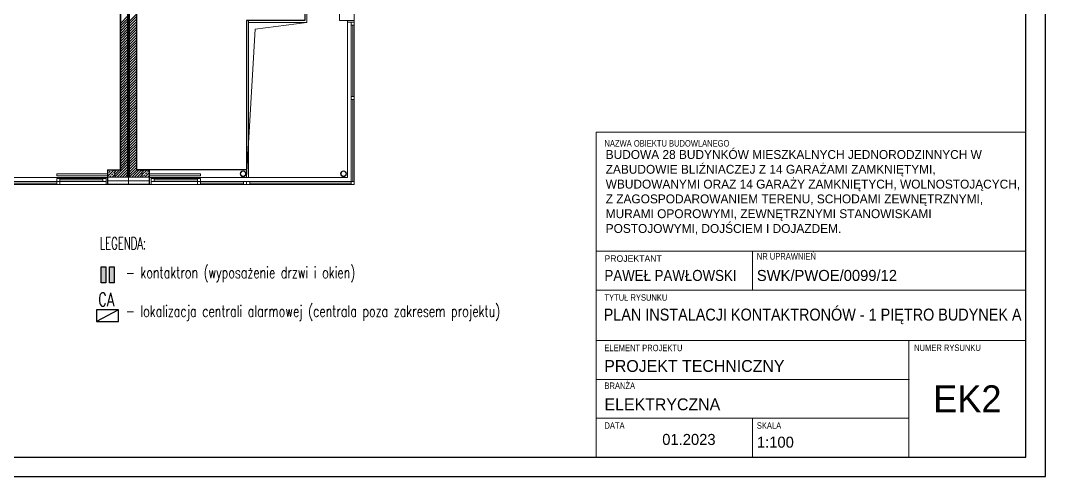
# Model space of a CAD drawing. Header units: millimetres. Extents: x 1780 to 154263, y -7240 to 17216.
# Drawn here: x 98697 to 101351, y 2310 to 3491 of the extents above; entities that cross this region are included whole.
import ezdxf
from ezdxf.enums import TextEntityAlignment as Align

# ---------------------------------------------------------------- set-up
doc = ezdxf.new("R2010")
doc.units = ezdxf.units.MM
for name, color, linetype, lineweight in [('2d_SX_gruba przekroje', 90, 'Continuous', 20), ('2d_SX_oznaczenia', 40, 'Continuous', 0), ('2d_SX_stolarka okienna', 5, 'Continuous', 5), ('2d_SX_szraf', 251, 'Continuous', 0), ('2d_SX_warstwy', 181, 'Continuous', 9), ('2d_SX_widok', 10, 'Continuous', 9)]:
    doc.layers.add(name, color=color, linetype=linetype, lineweight=lineweight)
doc.layers.add('2d_SX_powierzchnia', color=251, linetype='Continuous', plot=False)
doc.layers.add('2d_SX_rewizja 18 września', color=210, linetype='Continuous')
doc.layers.add('60 instalacje elektryka', color=10, linetype='Continuous')
doc.styles.add('OPIS', font='simplex.shx', dxfattribs={"width": 0.7, "height": 4})
doc.styles.add('superhelix', font='bahnschrift.ttf')
doc.styles.add('superhelix light', font='')
doc.styles.get('superhelix light').set_extended_font_data('Bahnschrift Light')
doc.linetypes.add('ZIGZAG', pattern='A,0.00254,-5.08,[131,ltypeshp.shx,S=5.08,R=0,X=-5.08,Y=0],-10.16,[131,ltypeshp.shx,S=5.08,R=180,X=5.08,Y=0],-5.08', length=20.32254)

# ---------------------------------------------------------------- blocks, each defined once
blk = doc.blocks.new('PDKLD 1 A')
at = {"layer": '2d_SX_gruba przekroje', "color": 8}
for p, q in [((77668, -14277), (77668, -14301)), ((77706, -14301), (77706, -14277)), ((77100, -14282), (77100, -14688)), ((77143, -14282), (77143, -14688)), ((77668, -14301), (77706, -14301)), ((77100, -14688), (77067, -14688)), ((77067, -14688), (77067, -14726)), ((77143, -14688), (77176, -14688)), ((77176, -14688), (77176, -14726)), ((77067, -14726), (77121.5, -14726)), ((77176, -14726), (77121.5, -14726))]:
    blk.add_line(p, q, dxfattribs=at)
for centre, radius in [((77418, -14698), 7.5), ((77418, -14698), 6.5), ((77678, -14698), 7.5), ((77678, -14698), 6.5)]:
    blk.add_circle(centre, radius, dxfattribs=at)
at = {"layer": '2d_SX_powierzchnia', "color": 8}
for p, q in [((77578, -13889), (77578, -14301)), ((77143, -14688), (77143, -14282)), ((77578, -14301), (77427, -14301)), ((77427, -14301), (77427, -14688)), ((77427, -14688), (77143, -14688))]:
    blk.add_line(p, q, dxfattribs=at)
at = {"layer": '2d_SX_stolarka okienna', "color": 8}
for p, q in [((77688, -14301), (77688, -14708)), ((77688, -14305), (77688, -14301)), ((77688, -14301), (77706, -14301)), ((77706, -14305), (77688, -14305)), ((77698, -14305), (77698, -14313)), ((77706, -14305), (77698, -14305)), ((77698, -14305), (77698, -14305)), ((77706, -14301), (77706, -14726)), ((77706, -14301), (77706, -14305)), ((77706, -14313), (77706, -14305)), ((77698, -14313), (77706, -14313)), ((77706, -14313), (77698, -14313)), ((77698, -14313), (77698, -14497.5)), ((77702, -14497.5), (77702, -14313)), ((77706, -14497.5), (77706, -14313)), ((77698, -14505.5), (77698, -14497.5)), ((77698, -14497.5), (77706, -14497.5)), ((77698, -14497.5), (77706, -14497.5)), ((77698, -14497.5), (77698, -14505.5)), ((77706, -14497.5), (77698, -14497.5)), ((77698, -14497.5), (77698, -14497.5)), ((77706, -14505.5), (77698, -14505.5)), ((77698, -14505.5), (77698, -14505.5)), ((77698, -14505.5), (77706, -14505.5)), ((77698, -14505.5), (77706, -14505.5)), ((77698, -14718), (77698, -14505.5)), ((77702, -14505.5), (77702, -14718)), ((77706, -14497.5), (77706, -14505.5)), ((77706, -14505.5), (77706, -14497.5)), ((77706, -14505.5), (77706, -14718)), ((76537, -14726), (77067, -14726)), ((76555, -14708), (77067, -14708)), ((76824, -14718), (76935.5, -14718)), ((76935.5, -14722), (76824, -14722)), ((76935.5, -14726), (76824, -14726)), ((76935.5, -14710), (76943.5, -14710)), ((76935.5, -14718), (76935.5, -14710)), ((76935.5, -14710), (76935.5, -14710)), ((76943.5, -14718), (76935.5, -14718)), ((76943.5, -14718), (76935.5, -14718)), ((76935.5, -14718), (76935.5, -14726)), ((76935.5, -14718), (76935.5, -14726)), ((76935.5, -14726), (76943.5, -14726)), ((76943.5, -14710), (76943.5, -14718)), ((76943.5, -14710), (76943.5, -14718)), ((77055, -14710), (76943.5, -14710)), ((76943.5, -14714), (77055, -14714)), ((76943.5, -14718), (77055, -14718)), ((76943.5, -14726), (76943.5, -14718)), ((76943.5, -14718), (76943.5, -14718)), ((77063, -14710), (77055, -14710)), ((77055, -14710), (77055, -14718)), ((77055, -14718), (77055, -14710)), ((77055, -14718), (77063, -14718)), ((77063, -14726), (77063, -14708)), ((77063, -14708), (77067, -14708)), ((77063, -14718), (77063, -14710)), ((77063, -14710), (77063, -14710)), ((77067, -14726), (77063, -14726)), ((77067, -14708), (77067, -14726)), ((77176, -14708), (77176, -14726)), ((77180, -14708), (77176, -14708)), ((77688, -14708), (77176, -14708)), ((77176, -14726), (77180, -14726)), ((77706, -14726), (77176, -14726)), ((77180, -14726), (77180, -14708)), ((77180, -14710), (77188, -14710)), ((77180, -14718), (77180, -14710)), ((77180, -14710), (77180, -14710)), ((77188, -14718), (77180, -14718)), ((77188, -14710), (77188, -14718)), ((77188, -14718), (77188, -14710)), ((77188, -14710), (77299.5, -14710)), ((77299.5, -14714), (77188, -14714)), ((77299.5, -14718), (77188, -14718)), ((77307.5, -14710), (77299.5, -14710)), ((77299.5, -14710), (77299.5, -14718)), ((77299.5, -14710), (77299.5, -14718)), ((77299.5, -14718), (77307.5, -14718)), ((77299.5, -14718), (77307.5, -14718)), ((77299.5, -14726), (77299.5, -14718)), ((77299.5, -14718), (77299.5, -14718)), ((77307.5, -14726), (77299.5, -14726)), ((77307.5, -14718), (77307.5, -14710)), ((77307.5, -14710), (77307.5, -14710)), ((77307.5, -14718), (77307.5, -14726)), ((77307.5, -14718), (77307.5, -14726)), ((77419, -14718), (77307.5, -14718)), ((77307.5, -14722), (77419, -14722)), ((77307.5, -14726), (77419, -14726)), ((77427, -14718), (77419, -14718)), ((77419, -14718), (77419, -14726)), ((77419, -14726), (77419, -14718)), ((77419, -14726), (77427, -14726)), ((77427, -14718), (77435, -14718)), ((77427, -14726), (77427, -14718)), ((77427, -14718), (77427, -14718)), ((77427, -14726), (77427, -14718)), ((77427, -14718), (77427, -14718)), ((77435, -14726), (77427, -14726)), ((77435, -14718), (77435, -14726)), ((77435, -14718), (77435, -14726)), ((77698, -14718), (77435, -14718)), ((77435, -14722), (77698, -14722)), ((77435, -14726), (77698, -14726)), ((77698, -14726), (77698, -14718)), ((77698, -14718), (77706, -14718)), ((77706, -14718), (77698, -14718)), ((77706, -14718), (77698, -14718)), ((77698, -14718), (77698, -14726)), ((77698, -14726), (77698, -14718)), ((77706, -14726), (77698, -14726)), ((77698, -14726), (77698, -14726)), ((77698, -14726), (77706, -14726)), ((77706, -14718), (77706, -14726)), ((77706, -14726), (77706, -14718)), ((77706, -14718), (77706, -14718))]:
    blk.add_line(p, q, dxfattribs=at)
at = {"layer": '2d_SX_szraf', "color": 8, "linetype": 'Continuous'}
for p, q in [((77101, -14307.4), (77119, -14289.4)), ((77101, -14314.2), (77119, -14296.2)), ((77101, -14320.9), (77119, -14302.9)), ((77124, -14302.2), (77141.8, -14284.5)), ((77124, -14308.9), (77142, -14290.9)), ((77124, -14315.7), (77142, -14297.7)), ((77124, -14322.4), (77142, -14304.4)), ((77101, -14327.6), (77119, -14309.6)), ((77101, -14334.4), (77119, -14316.4)), ((77101, -14341.1), (77119, -14323.1)), ((77101, -14347.8), (77119, -14329.8)), ((77124, -14329.1), (77142, -14311.1)), ((77124, -14335.9), (77142, -14317.9)), ((77124, -14342.6), (77142, -14324.6)), ((77124, -14349.4), (77142, -14331.4)), ((77101, -14354.6), (77119, -14336.6)), ((77101, -14361.3), (77119, -14343.3)), ((77101, -14368), (77119, -14350)), ((77101, -14374.8), (77119, -14356.8)), ((77124, -14356.1), (77142, -14338.1)), ((77124, -14362.8), (77142, -14344.8)), ((77124, -14369.6), (77142, -14351.6)), ((77124, -14376.3), (77142, -14358.3)), ((77101, -14381.5), (77119, -14363.5)), ((77101, -14388.3), (77119, -14370.3)), ((77101, -14395), (77119, -14377)), ((77101, -14401.7), (77119, -14383.7)), ((77124, -14383), (77142, -14365)), ((77124, -14389.8), (77142, -14371.8)), ((77124, -14396.5), (77142, -14378.5)), ((77124, -14403.2), (77142, -14385.2)), ((77101, -14408.5), (77119, -14390.5)), ((77101, -14415.2), (77119, -14397.2)), ((77101, -14421.9), (77119, -14403.9)), ((77101, -14428.7), (77119, -14410.7)), ((77124, -14410), (77142, -14392)), ((77124, -14416.7), (77142, -14398.7)), ((77124, -14423.4), (77142, -14405.4)), ((77124, -14430.2), (77142, -14412.2)), ((77101, -14435.4), (77119, -14417.4)), ((77101, -14442.1), (77119, -14424.1)), ((77101, -14448.9), (77119, -14430.9)), ((77101, -14455.6), (77119, -14437.6)), ((77124, -14436.9), (77142, -14418.9)), ((77124, -14443.6), (77142, -14425.6)), ((77124, -14450.4), (77142, -14432.4)), ((77124, -14457.1), (77142, -14439.1)), ((77101, -14462.3), (77119, -14444.3)), ((77101, -14469.1), (77119, -14451.1)), ((77101, -14475.8), (77119, -14457.8)), ((77101, -14482.5), (77119, -14464.5)), ((77124, -14463.9), (77142, -14445.9)), ((77124, -14470.6), (77142, -14452.6)), ((77124, -14477.3), (77142, -14459.3)), ((77124, -14484.1), (77142, -14466.1)), ((77101, -14489.3), (77119, -14471.3)), ((77101, -14496), (77119, -14478)), ((77101, -14502.8), (77119, -14484.8)), ((77101, -14509.5), (77119, -14491.5)), ((77124, -14490.8), (77142, -14472.8)), ((77124, -14497.5), (77142, -14479.5)), ((77124, -14504.3), (77142, -14486.3)), ((77101, -14516.2), (77119, -14498.2)), ((77101, -14523), (77119, -14505)), ((77101, -14529.7), (77119, -14511.7)), ((77101, -14536.4), (77119, -14518.4)), ((77124, -14511), (77142, -14493)), ((77124, -14517.7), (77142, -14499.7)), ((77124, -14524.5), (77142, -14506.5)), ((77124, -14531.2), (77142, -14513.2)), ((77101, -14543.2), (77119, -14525.2)), ((77101, -14549.9), (77119, -14531.9)), ((77101, -14556.6), (77119, -14538.6)), ((77101, -14563.4), (77119, -14545.4)), ((77124, -14537.9), (77142, -14519.9)), ((77124, -14544.7), (77142, -14526.7)), ((77124, -14551.4), (77142, -14533.4)), ((77124, -14558.1), (77142, -14540.1)), ((77101, -14570.1), (77119, -14552.1)), ((77101, -14576.8), (77119, -14558.8)), ((77101, -14583.6), (77119, -14565.6)), ((77101, -14590.3), (77119, -14572.3)), ((77124, -14564.9), (77142, -14546.9)), ((77124, -14571.6), (77142, -14553.6)), ((77124, -14578.4), (77142, -14560.4)), ((77124, -14585.1), (77142, -14567.1)), ((77101, -14597), (77119, -14579)), ((77101, -14603.8), (77119, -14585.8)), ((77101, -14610.5), (77119, -14592.5)), ((77124, -14591.8), (77142, -14573.8)), ((77124, -14598.6), (77142, -14580.6)), ((77124, -14605.3), (77142, -14587.3)), ((77124, -14612), (77142, -14594)), ((77101, -14617.3), (77119, -14599.3)), ((77101, -14624), (77119, -14606)), ((77101, -14630.7), (77119, -14612.7)), ((77101, -14637.5), (77119, -14619.5)), ((77124, -14618.8), (77142, -14600.8)), ((77124, -14625.5), (77142, -14607.5)), ((77124, -14632.2), (77142, -14614.2)), ((77124, -14639), (77142, -14621)), ((77101, -14644.2), (77119, -14626.2)), ((77101, -14650.9), (77119, -14632.9)), ((77101, -14657.7), (77119, -14639.7)), ((77101, -14664.4), (77119, -14646.4)), ((77124, -14645.7), (77142, -14627.7)), ((77124, -14652.4), (77142, -14634.4)), ((77124, -14659.2), (77142, -14641.2)), ((77124, -14665.9), (77142, -14647.9)), ((77086, -14706.3), (77119, -14673.3)), ((77101, -14671.1), (77119, -14653.1)), ((77101, -14677.9), (77119, -14659.9)), ((77101, -14684.6), (77119, -14666.6)), ((77124, -14672.6), (77142, -14654.6)), ((77124, -14679.4), (77142, -14661.4)), ((77124, -14686.1), (77142, -14668.1)), ((77124, -14692.8), (77142, -14674.8)), ((77068, -14690.7), (77069.7, -14689)), ((77068, -14704.1), (77083.2, -14689)), ((77068, -14697.4), (77068.9, -14696.5)), ((77070.6, -14694.8), (77074, -14691.4)), ((77072.3, -14706.6), (77075.7, -14703.2)), ((77075.7, -14689.8), (77076.4, -14689)), ((77077.3, -14701.5), (77080.7, -14698.2)), ((77078.7, -14707), (77086, -14699.6)), ((77082.4, -14696.5), (77085.8, -14693.1)), ((77086, -14692.9), (77089.9, -14689)), ((77086, -14699.6), (77096.7, -14689)), ((77092.1, -14707), (77119, -14680.1)), ((77098.9, -14707), (77119, -14686.8)), ((77105.6, -14707), (77119, -14693.5)), ((77112.3, -14707), (77119, -14700.3)), ((77124, -14699.6), (77142, -14681.6)), ((77124, -14706.3), (77142, -14688.3)), ((77130.1, -14707), (77148.1, -14689)), ((77136.8, -14707), (77154.8, -14689)), ((77143.6, -14707), (77157, -14693.5)), ((77150.3, -14707), (77157, -14700.3)), ((77157, -14700.3), (77168.3, -14689)), ((77158.2, -14692.3), (77161.6, -14689)), ((77159.9, -14704.1), (77163.3, -14700.7)), ((77163.8, -14707), (77175, -14695.7)), ((77164.9, -14699.1), (77168.3, -14695.7)), ((77170, -14694), (77173.4, -14690.6)), ((77171.7, -14705.8), (77175, -14702.5)), ((77085.4, -14707), (77086, -14706.3)), ((77157, -14707), (77158.2, -14705.8))]:
    blk.add_line(p, q, dxfattribs=at)
at = {"layer": '2d_SX_szraf', "color": 8, "linetype": 'ZIGZAG'}
for p in [(77068, -14716), (77175, -14716)]:
    blk.add_line(p, (77121.5, -14716), dxfattribs=at)
at = {"layer": '2d_SX_warstwy', "color": 8}
for p, q in [((77119, -13505), (77119, -14707)), ((77119, -14707), (77119, -13505)), ((77121, -14707), (77121, -13505)), ((77122, -14707), (77122, -13505)), ((77124, -13505), (77124, -14707)), ((77124, -14707), (77124, -13505)), ((77101, -14281), (77101, -14689)), ((77142, -14281), (77142, -14689)), ((77086, -14689), (77068, -14689)), ((77068, -14689), (77068, -14707)), ((77086, -14707), (77086, -14689)), ((77101, -14689), (77086, -14689)), ((77086, -14689), (77086, -14707)), ((77142, -14689), (77157, -14689)), ((77157, -14707), (77157, -14689)), ((77157, -14689), (77175, -14689)), ((77157, -14689), (77157, -14707)), ((77175, -14689), (77175, -14707)), ((77068, -14707), (77086, -14707)), ((77068, -14707), (77121.5, -14707)), ((77068, -14725), (77068, -14707)), ((77121.5, -14725), (77068, -14725)), ((77086, -14707), (77119, -14707)), ((77119, -14707), (77121, -14707)), ((77121.5, -14707), (77121.5, -14725)), ((77175, -14707), (77121.5, -14707)), ((77121.5, -14707), (77121.5, -14725)), ((77121.5, -14725), (77175, -14725)), ((77121.5, -14726), (77121.5, -14726)), ((77121.5, -14726), (77121.5, -14726)), ((77124, -14707), (77122, -14707)), ((77157, -14707), (77124, -14707)), ((77175, -14707), (77157, -14707)), ((77175, -14725), (77175, -14707))]:
    blk.add_line(p, q, dxfattribs=at)
at = {"layer": '2d_SX_widok', "color": 8, "ltscale": 0.5}
for p, q in [((77578, -14301), (77578, -13974)), ((77583, -13979), (77583, -14301)), ((77432, -14301), (77427, -14301)), ((77427, -14301), (77427, -14708)), ((77578, -14301), (77427, -14301)), ((77427, -14301), (77427, -14688)), ((77432, -14708), (77432, -14301)), ((77432, -14306), (77432, -14301)), ((77432, -14301), (77578, -14301)), ((77583, -14306), (77432, -14306)), ((77583, -14306), (77449, -14322.9)), ((77578, -14296), (77578, -14301)), ((77583, -14301), (77583, -14306)), ((77449, -14322.9), (77427, -14708)), ((76935.5, -14703), (76935.5, -14698)), ((76935.5, -14698), (77067, -14698)), ((77067, -14703), (76935.5, -14703)), ((77067, -14698), (77067, -14703)), ((77307.5, -14698), (77176, -14698)), ((77176, -14698), (77176, -14703)), ((77176, -14703), (77307.5, -14703)), ((77307.5, -14703), (77307.5, -14698)), ((77427, -14708), (77432, -14708))]:
    blk.add_line(p, q, dxfattribs=at)
at = {"layer": '2d_SX_oznaczenia', "color": 8, "style": 'superhelix light', "text_generation_flag": 4}
for p in [(78013.7, -13848.8), (78242.4, -14015.6), (77387.3, -14164.7)]:
    blk.add_attdef('NUMER', text='', height=12, rotation=180, dxfattribs=at).set_placement(p, align=Align.MIDDLE_CENTER)
blk = doc.blocks.new('kontaktron')
at = {"layer": '60 instalacje elektryka', "transparency": 33554687}
h = blk.add_hatch(color=256, dxfattribs=at)
h.dxf.hatch_style = 1
h.paths.add_polyline_path([(98382.7, -9882.7), (98405.3, -9882.7), (98405.3, -9956.7), (98382.7, -9956.7)])
h = blk.add_hatch(color=256, dxfattribs=at)
h.dxf.hatch_style = 1
h.paths.add_polyline_path([(98421.3, -9882.7), (98443.8, -9882.7), (98443.8, -9956.7), (98421.3, -9956.7)])
at = {"layer": '60 instalacje elektryka'}
for points in [[(98382.7, -9882.7), (98405.3, -9882.7), (98405.3, -9956.7), (98382.7, -9956.7)], [(98421.3, -9882.7), (98443.8, -9882.7), (98443.8, -9956.7), (98421.3, -9956.7)], [(98421.3, -9882.7), (98443.8, -9882.7), (98443.8, -9956.7), (98421.3, -9956.7)]]:
    blk.add_lwpolyline(points, close=True, dxfattribs=at)

msp = doc.modelspace()

# ---------------------------------------------------------------- linework, layer by layer
at = {"layer": '60 instalacje elektryka', "lineweight": 30}
msp.add_line((98950.9, 2741.2), (98894, 2710.9), dxfattribs=at)
at = {"layer": '60 instalacje elektryka'}
for points in [[(101351.3, 5282.9), (97146.7, 5282.9), (97146.7, 2309.7), (101351.3, 2309.7)], [(97238.1, 2359.7), (101300.1, 2359.7), (101300.1, 5232.9), (97238.1, 5232.9)]]:
    msp.add_lwpolyline(points, close=True, dxfattribs=at)
at = {"layer": '60 instalacje elektryka', "lineweight": 20, "ltscale": 20}
msp.add_lwpolyline([(101300.1, 2359.7), (100187.4, 2359.7), (100187.4, 3201.6), (101300.1, 3201.6)], close=True, dxfattribs=at)
for points in [[(100187.4, 2893.7), (101300.1, 2893.7)], [(100592.5, 2792.9), (100592.5, 2893.7)], [(100187.4, 2792.9), (101300.1, 2792.9)], [(100187.4, 2662.1), (101300.1, 2662.1)], [(100997.7, 2359.7), (100997.7, 2662.1)], [(100187.4, 2561.3), (100997.7, 2561.3)], [(100187.4, 2460.5), (100997.7, 2460.5)], [(100592.5, 2359.7), (100592.5, 2460.5)], [(100187.4, 2359.7), (101300.1, 2359.7)]]:
    msp.add_lwpolyline(points, dxfattribs=at)
at = {"layer": '60 instalacje elektryka', "lineweight": 30}
msp.add_lwpolyline([(98894, 2710.9), (98950.9, 2710.9), (98950.9, 2741.2), (98894, 2741.2)], close=True, dxfattribs=at)
at = {"layer": '60 instalacje elektryka', "lineweight": 20, "ltscale": 20}
msp.add_point((100997.7, 2561.3), dxfattribs=at)

# ---------------------------------------------------------------- block references
at = {"layer": '2d_SX_rewizja 18 września'}
msp.add_blockref('PDKLD 1 A', (21855.4, 17792.1), dxfattribs=at)
at = {"layer": '2d_SX_rewizja 18 września', "xscale": 0.5599999999999999, "yscale": 0.5599999999999999, "zscale": 0.5599999999999999}
msp.add_blockref('kontaktron', (43811.3, 8387.2), dxfattribs=at)

# ---------------------------------------------------------------- texts
at = {"layer": '60 instalacje elektryka', "lineweight": 20, "ltscale": 20, "style": 'superhelix'}
for s, insert, char_height, width, attachment_point in [('{\\W0.8;NAZWA OBIEKTU BUDOWLANEGO}', (100209.2, 3181.3), 16.8, 327.68, 1), ('BUDOWA 28 BUDYNKÓW MIESZKALNYCH JEDNORODZINNYCH W ZABUDOWIE BLIŹNIACZEJ Z 14 GARAŻAMI ZAMKNIĘTYMI, WBUDOWANYMI ORAZ 14 GARAŻY ZAMKNIĘTYCH, WOLNOSTOJĄCYCH, Z ZAGOSPODAROWANIEM TERENU, SCHODAMI ZEWNĘTRZNYMI, MURAMI OPOROWYMI, ZEWNĘTRZNYMI STANOWISKAMI POSTOJOWYMI, DOJŚCIEM I DOJAZDEM.', (100212.4, 3155.5), 23, 1081.986, 1), ('PROJEKTANT', (100209.2, 2882.8), 16.8, 141.39, 1), ('{\\W0.8;NR UPRAWNIEŃ}', (100603.8, 2888.5), 16.8, 155.52, 1), ('{\\W0.9;PAWEŁ PAWŁOWSKI}', (100209.2, 2844.9), 28.56, 349.244, 1), ('SWK/PWOE/0099/12', (100603.8, 2844.9), 28.56, 362.304, 1), ('{\\W0.8;TYTUŁ RYSUNKU}', (100209.2, 2782), 16.8, 167.68, 1), ('\\pxsm0.9;{\\W0.9;PLAN INSTALACJI KONTAKTRONÓW - 1 PIĘTRO BUDYNEK A}', (100207.1, 2744.7), 31, 1093.273, 1), ('{\\W0.8;ELEMENT PROJEKTU  }', (100209.2, 2651.2), 16.8, 1146.337, 1), ('{\\W0.8;NUMER RYSUNKU}', (101011.2, 2651.7), 16.8, 176, 1), ('PROJEKT TECHNICZNY', (100208.6, 2611.5), 30.8, 571.539, 1), ('{\\W0.8;BRANŻA } ', (100209.2, 2553.3), 16.8, 1146.337, 1), ('\\pxqc;EK2', (101148.9, 2510.9), 70, 122.667, 5), ('ELEKTRYCZNA', (100209.2, 2512.1), 30.8, 302.441, 1), ('{\\W0.8;DATA}', (100209.2, 2450.1), 16.8, 53.12, 1), ('{\\W0.8;SKALA}', (100603.8, 2450.1), 16.8, 65.28, 1), ('01.2023', (100358.8, 2420), 28.56, 137.088, 1), ('1:100', (100604, 2412.9), 28.56, 94.656, 1)]:
    msp.add_mtext(s, dxfattribs=dict(at, insert=insert, char_height=char_height, width=width, attachment_point=attachment_point))
at = {"layer": '60 instalacje elektryka', "color": 7, "lineweight": -3, "attachment_point": 1, "style": 'OPIS'}
for s, insert, char_height, width in [('{\\W0.6;\\C256;LEGENDA:}', (98902.2, 2929.8), 31.788, 158.699), ('\\pxsm1;{\\C256;- kontaktron (wyposażenie drzwi i okien)\\P\\P- lokalizacja centrali alarmowej (centrala poza zakresem projektu) }', (98969.6, 2853.2), 30, 1106.795)]:
    msp.add_mtext(s, dxfattribs=dict(at, insert=insert, char_height=char_height, width=width))
at = {"layer": '60 instalacje elektryka', "lineweight": 30, "insert": (98898.3, 2785.9), "char_height": 35, "width": 50.167, "attachment_point": 1, "style": 'OPIS'}
msp.add_mtext('\\pxql;CA', dxfattribs=at)

doc.saveas('drawing.dxf')
